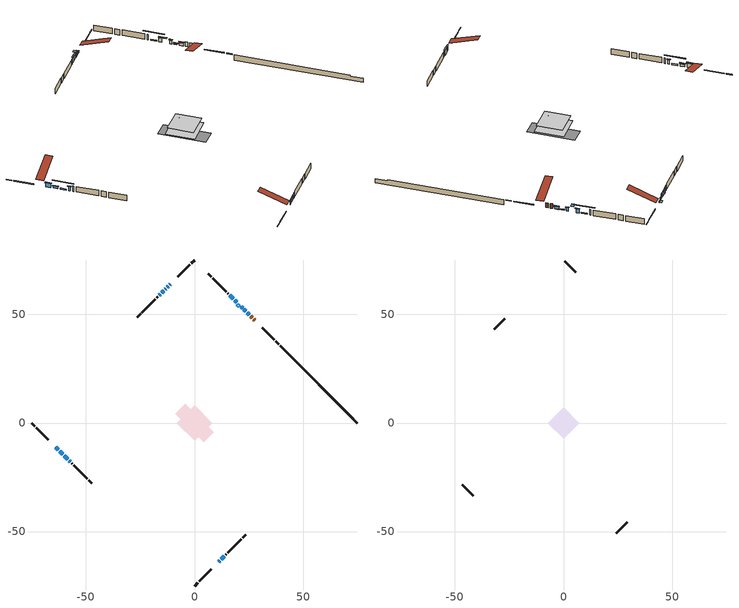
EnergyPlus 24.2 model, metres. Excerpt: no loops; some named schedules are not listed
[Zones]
conditioned space
 floor outside (Floor1 construction): -1.4,0 0,1.4 1.4,0 0,-1.4 z0.61
 floor adiabatic (AdiabaticFloorConstruction): -8.11,0 0,8.11 8.11,0 0,-8.11 z0.61
 floor foundation (Slab1 construction): -8.89,4.37 -4.37,8.89 8.89,-4.37 4.37,-8.89 z-1.66
 wall outside (RimJoist1 construction): 0,-75.07 1.53,-73.54 / -75.07,0 -73.54,-1.53 / 0,75.07 -1.53,73.54 / 38.85,36.22 37.32,37.75 z0.61:0.91
 wall outside (RimJoist2 construction): 2.19,-72.88 7.63,-67.45 / -72.88,-2.19 -67.45,-7.63 / -2.19,72.88 -7.63,67.45 / 36.67,38.41 31.23,43.85 z0.61:0.91
 wall outside (AdiabaticWallConstruction 1): 27.79,47.28 27.19,47.89 / 26.53,48.54 25.96,49.12 z0.61:2.64
 wall outside (AdiabaticWallConstruction): -11.06,64.01 -11.46,63.61 z0.61:0.82; -64.01,-11.06 -62.64,-12.43 / 11.06,-64.01 11.67,-63.4 / 19.44,55.63 18.62,56.46 / -57.77,-17.31 -57.26,-17.81 / -14.22,60.85 -15.01,60.06 z0.61:2.39; -12.11,62.96 -12.51,62.56 / -61.99,-13.09 -60.73,-14.34 z0.61:1.58; 25.3,49.77 24.26,50.81 z0.61:1.78; 23.6,51.47 22.78,52.3 z0.61:0.86; 22.12,52.95 21.62,53.46 z0.61:2.08; 17.96,57.11 16.31,58.76 / -60.07,-15 -58.42,-16.65 z0.61:1.14; -13.17,61.91 -13.56,61.51 / 12.33,-62.74 13.66,-61.41 z0.61:2.64; -15.67,59.41 -16.35,58.72 z0.61:2.8
 wall outside (Wall1 construction): 14.32,-60.76 14.64,-60.43 / -56.61,-18.47 -56.28,-18.79 / -17.01,58.07 -17.33,57.74 / 15.65,59.42 15.33,59.74 z0.61:3.05
 wall outside (Wall2 construction): 15.3,-59.78 21.5,-53.57 / -55.63,-19.45 -49.42,-25.65 / -17.99,57.09 -24.19,50.88 / 14.67,60.4 8.47,66.61 z0.61:3.05
 wall outside (Wall3 construction): 22.16,-52.91 23.61,-51.47 / -48.76,-26.31 -47.32,-27.75 / -24.85,50.22 -26.3,48.78 / 7.81,67.26 6.36,68.71 z0.61:3.05
 wall foundation (FoundationWall1 construction): 39.51,35.56,-1.66 39.51,35.56,0.61 71.52,3.56,0.61 71.52,3.56,0.11 75.07,0,0.11 75.07,0,-1.66
 window (WindowConstruction 13): -11.06,64.01 -11.46,63.61 z0.61:0.81
 window (WindowConstruction 6): -64.01,-11.06 -62.64,-12.43 z0.61:2.39
 window (WindowConstruction 7): -12.12,62.96 -12.51,62.56 z0.61:1.58
 window (WindowConstruction 8): -61.99,-13.09 -60.73,-14.34 z0.61:1.58
 window (WindowConstruction 9): 11.06,-64.01 11.67,-63.4 z0.61:2.39
 window (WindowConstruction 10): 25.3,49.77 24.26,50.81 z0.61:1.78
 window (WindowConstruction 11): 23.6,51.47 22.78,52.3 z0.61:0.86
 window (WindowConstruction 12): 22.12,52.95 21.62,53.45 z0.61:2.08
 window (WindowConstruction): 19.44,55.63 18.62,56.46 z0.61:2.39
 window (WindowConstruction 14): 17.96,57.11 16.31,58.76 z0.61:1.14
 window (WindowConstruction 15): -60.07,-15 -58.42,-16.65 z0.61:1.14
 window (WindowConstruction 1): -13.17,61.91 -13.56,61.51 z0.61:2.64
 window (WindowConstruction 2): 12.33,-62.74 13.66,-61.41 z0.61:2.64
 window (WindowConstruction 3): -57.77,-17.31 -57.26,-17.81 z0.61:2.39
 window (WindowConstruction 4): -14.22,60.85 -15.01,60.06 z0.61:2.39
 window (WindowConstruction 5): -15.67,59.41 -16.35,58.72 z0.61:2.8
 door (Door): 27.79,47.28 27.19,47.89 z0.61:2.64
 door (Door 1): 26.53,48.54 25.96,49.11 z0.61:2.64
 ceiling adiabatic (AdiabaticFloorConstruction): 0,-8.11 8.11,0 0,8.11 -8.11,0 z0.61
 roof outside (AdiabaticRoofConstruction): 20.1,54.97,3.05 19.28,54.16,3.43 20.14,53.29,3.43 20.96,54.11,3.05
 skylight (SkylightConstruction): 20.1,54.97,3.05 19.28,54.16,3.43 20.14,53.29,3.43 20.96,54.11,3.05
attic - vented
 floor to conditioned space (Floor2 construction Reversed): -7.23,0 0,7.23 7.23,0 0,-7.23 z3.05
 floor to conditioned space (Floor3 construction Reversed): -4.04,0 0,4.04 4.04,0 0,-4.04 z3.05
 wall outside (Wall4 construction): 24.26,-50.81 29.31,-45.76 / -46.66,-28.41 -41.61,-33.46 / -26.95,48.12 -32,43.07 / 5.71,69.37 0.66,74.42 z0.61:3.05
 roof outside (Roof1 construction): 10.41,-64.67,3.05 2.35,-56.61,6.85 0.23,-58.74,6.85 8.28,-66.79,3.05; -64.67,-10.41,3.05 -56.61,-2.35,6.85 -58.74,-0.23,6.85 -66.79,-8.28,3.05; -10.41,64.67,3.05 -2.35,56.61,6.85 -0.23,58.74,6.85 -8.28,66.79,3.05; 28.45,46.62,3.05 20.39,38.57,6.85 22.52,36.45,6.85 30.57,44.5,3.05
shading: -11.67,63.4 -10.85,64.22 -11.71,65.08 -12.53,64.27 z1.11; -62.43,-12.64 -64.22,-10.85 -64.55,-11.18 -62.76,-12.97 z2.69; -12.72,62.35 -11.9,63.17 -12.23,63.49 -13.05,62.68 z1.87; -60.52,-14.55 -62.2,-12.87 -62.52,-13.2 -60.84,-14.88 z1.87; 11.88,-63.19 10.85,-64.22 11.18,-64.55 12.21,-63.51 z2.69; 24.05,51.02 25.51,49.56 25.84,49.89 24.37,51.35 z2.08; 22.57,52.51 23.81,51.26 24.14,51.58 22.89,52.83 z1.16; 21.41,53.67 22.33,52.74 22.66,53.07 21.73,53.99 z2.38; 18.41,56.67 19.65,55.42 19.98,55.74 18.73,56.99 z2.69; 14.15,60.92 20.12,54.96 20.44,55.28 14.48,61.25 z4.19; -56.27,-18.81 -62.23,-12.84 -62.56,-13.17 -56.59,-19.13 z4.19; -13.77,61.3 -12.96,62.12 -13.82,62.98 -14.64,62.16 z2.94; 13.87,-61.2 12.12,-62.95 12.44,-63.28 14.2,-61.53 z2.94; -57.05,-18.02 -57.98,-17.1 -58.3,-17.42 -57.38,-18.35 z2.69; -15.22,59.85 -14.01,61.06 -14.33,61.39 -15.55,60.18 z2.69; -16.56,58.51 -15.45,59.62 -15.78,59.94 -16.89,58.84 z3.09
[Building]
Building 1: Terrain=Suburbs
[Site:Location]
Calgary Intl AP_AB: Latitude {deg}=51.11; Longitude {deg}=-114.02; Time Zone {hr}=-7; Elevation {m}=1084; Keep Site Location Information=Yes
[Site:GroundTemperature:Shallow]
0.326196, -1.55603, -1.70677, -0.813554, 2.7722, 6.34125, 9.43543, 11.3955, 11.562, 9.96783, 6.95256, 3.49299
[Site:WaterMainsTemperature]
Calculation Method=Schedule; Temperature Schedule=mains temperature schedule
[Material] Roughness=Rough; Thermal Absorptance=0.9
Name | Thickness {m} | Conductivity {W/m-K} | Density {kg/m3} | Specific Heat {J/kg-K} | Solar Absorptance | Visible Absorptance
asphalt or fiberglass shingles | 0.00635 | 0.162714 | 1121.4 | 1465.45 | 0.4 | 0.4
asphalt or fiberglass shingles 1 | 0.00635 | 0.162714 | 1121.4 | 1465.45 | 0.7 | 0.7
ceiling loosefill ins | 0.254 | 0.0480833 | 16.02 | 1046.75 | 0.7 | 0.7
ceiling stud and cavity | 0.1397 | 0.539698 | 65.682 | 1177.47 | 0.7 | 0.7
ceiling stud and cavity 1 | 0.1397 | 0.466681 | 65.682 | 1177.47 | 0.7 | 0.7
concrete 4.0 in. | 0.1016 | 1.803125 | 2242.8 | 837.4 | 0.7 | 0.7
concrete 8.0 in. | 0.2032 | 1.803125 | 2242.8 | 837.4 | 0.7 | 0.7
door material | 0.04445 | 0.0451087 | 512.64 | 1214.23 | 0.7 | 0.7
exterior vertical ins | 0.0527901 | 0.029427 | 32.04 | 1214.23 | 0.7 | 0.7
floor covering | 0.0127 | 0.0433444 | 54.468 | 1339.84 | 0.6 | 0.6
floor rigid ins | 0.103632 | 0.029427 | 32.04 | 1214.23 | 0.7 | 0.7
floor rigid ins 1; roof rigid ins; wall rigid ins 1 | 0.512978 | 0.029427 | 32.04 | 1214.23 | 0.7 | 0.7
floor stud and cavity | 0.1397 | 0.137215 | 92.3553 | 1139.71 | 0.7 | 0.7
floor stud and cavity 1 | 0.1397 | 1.75129 | 37.0049 | 1207.88 | 0.7 | 0.7
furniture material conditioned space 1 | 0.1524 | 0.115458 | 640.8 | 1214.23 | 0.6 | 0.6
gypsum board | 0.0127 | 0.160291 | 801 | 837.4 | 0.6 | 0.6
gypsum board 1 | 0.0127 | 0.160291 | 801 | 837.4 | 0.7 | 0.7
osb sheathing 0.5 in. | 0.0127 | 0.115458 | 512.64 | 1214.23 | 0.7 | 0.7
osb sheathing 0.75 in. | 0.01905 | 0.115458 | 512.64 | 1214.23 | 0.7 | 0.7
osb sheathing 2.0 in. | 0.0508 | 0.115458 | 512.64 | 1214.23 | 0.7 | 0.7
rim joist rigid ins; wall rigid ins | 0.051816 | 0.029427 | 32.04 | 1214.23 | 0.7 | 0.7
rim joist stud and cavity | 0.0508 | 0.0510999 | 125.044 | 1163.47 | 0.6 | 0.6
rim joist stud and cavity 1 | 0.0508 | 0.0497774 | 125.044 | 1163.47 | 0.6 | 0.6
roof stud and cavity | 0.18415 | 1.78685 | 37.0049 | 1207.88 | 0.6 | 0.6
slab rigid ins | 0.000517642 | 0.029427 | 32.04 | 1214.23 | 0.7 | 0.7
wall stud and cavity | 0.1397 | 0.251076 | 139.0536 | 1170.24 | 0.7 | 0.7
wall stud and cavity 1 | 0.1397 | 0.179908 | 139.0536 | 1170.24 | 0.7 | 0.7
wall stud and cavity 2 | 0.1397 | 0.248715 | 139.0536 | 1170.24 | 0.7 | 0.7
wall stud and cavity 3 | 0.0889 | 6.9971 | 50.32683 | 1063.81 | 0.6 | 0.6
wall stud and cavity 4 | 0.0889 | 0.380278 | 52.3479 | 1209.89 | 0.7 | 0.7
wall stud and cavity 5 | 0.0889 | 0.391764 | 83.0341 | 1211.67 | 0.7 | 0.7
wood siding | 0.0254 | 0.102417 | 544.68 | 1172.36 | 0.4 | 0.4
wood siding 1 | 0.00254 | 0.102417 | 544.68 | 1172.36 | 0.4 | 0.4
wood siding 2; wood siding 3; wood siding 4 | 0.0254 | 0.102417 | 544.68 | 1172.36 | 0.7 | 0.7
[WindowMaterial:SimpleGlazingSystem]
Name | U-Factor {W/m2-K} | Solar Heat Gain Coefficient
SkylightMaterial | 4.80031 | 0.5019
WindowMaterial | 1.70283 | 0.41
WindowMaterial 1 | 1.88396 | 0.35
WindowMaterial 10 | 2.268361 | 0.22
WindowMaterial 11 | 1.8215 | 0.37
WindowMaterial 12 | 2.6732 | 0.4
WindowMaterial 13 | 2.76859 | 0.5
WindowMaterial 2 | 1.68409 | 0.42
WindowMaterial 3 | 1.8039 | 0.38
WindowMaterial 4 | 1.69261 | 0.41
WindowMaterial 5 | 1.59949 | 0.44
WindowMaterial 6 | 1.73576 | 0.4
WindowMaterial 7 | 1.73406 | 0.4
WindowMaterial 8 | 1.81071 | 0.38
WindowMaterial 9 | 1.72271 | 0.4
[Construction]
AdiabaticFloorConstruction: floor stud and cavity 1, floor rigid ins 1, osb sheathing 0.75 in., floor covering
AdiabaticRoofConstruction: asphalt or fiberglass shingles 1, roof rigid ins, osb sheathing 0.75 in., roof stud and cavity
AdiabaticWallConstruction: wood siding 3, wall rigid ins 1, wall stud and cavity 4, gypsum board
AdiabaticWallConstruction 1: wood siding 4, wall rigid ins 1, wall stud and cavity 4, gypsum board
Door; Door 1: door material
Floor1 construction: floor stud and cavity, floor rigid ins, osb sheathing 0.75 in., floor covering
Floor2 construction Reversed: gypsum board, ceiling stud and cavity, ceiling loosefill ins
Floor3 construction Reversed: gypsum board, ceiling stud and cavity 1, ceiling loosefill ins
FoundationWall1 construction: concrete 8.0 in., gypsum board 1
furniture construction conditioned space 1: furniture material conditioned space 1
PartitionWallConstruction: gypsum board, wall stud and cavity 5, gypsum board
RimJoist1 construction: wood siding 2, rim joist rigid ins, osb sheathing 2.0 in., rim joist stud and cavity
RimJoist2 construction: wood siding 2, rim joist rigid ins, osb sheathing 2.0 in., rim joist stud and cavity 1
Roof1 construction: asphalt or fiberglass shingles
SkylightConstruction: SkylightMaterial
Slab1 construction: slab rigid ins, concrete 4.0 in.
Wall1 construction: wood siding, wall rigid ins, osb sheathing 0.5 in., wall stud and cavity, gypsum board
Wall2 construction: wood siding, wall rigid ins, osb sheathing 0.5 in., wall stud and cavity 1, gypsum board
Wall3 construction: wood siding, wall rigid ins, osb sheathing 0.5 in., wall stud and cavity 2, gypsum board
Wall4 construction: wood siding 1, wall stud and cavity 3
WindowConstruction: WindowMaterial
WindowConstruction 1: WindowMaterial 1
WindowConstruction 10: WindowMaterial 9
WindowConstruction 11: WindowMaterial 10
WindowConstruction 12: WindowMaterial 11
WindowConstruction 13: WindowMaterial 12
WindowConstruction 14; WindowConstruction 15: WindowMaterial 13
WindowConstruction 2: WindowMaterial 2
WindowConstruction 3: WindowMaterial 3
WindowConstruction 4: WindowMaterial 4
WindowConstruction 5: WindowMaterial 5
WindowConstruction 6; WindowConstruction 8: WindowMaterial 6
WindowConstruction 7: WindowMaterial 7
WindowConstruction 9: WindowMaterial 8
[Zone] Multiplier=1; Part of Total Floor Area=Yes
Name | Volume {m3}
attic - vented | 86.0084
conditioned space | 651.8
[Space]
Name | Zone | Volume {m3}
attic - vented 1 | attic - vented | 86.0084
conditioned space 1 | conditioned space | 651.8
[ZoneInfiltration:EffectiveLeakageArea]
infil attic - vented 1: Zone or Space=attic - vented 1; Schedule=Always On Discrete; Effective Air Leakage Area {cm2}=4701.38; Stack Coefficient=0.000433581; Wind Coefficient=1.40687e-05
[ZoneMixing]
whole house fan mix: Zone or Space=attic - vented; Schedule=Always On Continuous; Design Flow Rate Calculation Method=Flow/Zone; Design Flow Rate {m3/s}=0; Source Zone or Space=conditioned space
[SurfaceProperty:ExposedFoundationPerimeter]
Slab1: Exposed Perimeter Calculation Method=TotalExposedPerimeter; Total Exposed Perimeter {m}=50.292
[InternalMass] Zone or ZoneList=conditioned space; Space or SpaceList=conditioned space 1
Name | Construction | Surface Area {m2}
furniture mass conditioned space 1 | furniture construction conditioned space 1 | 102.176
partition wall mass | PartitionWallConstruction | 255.44
[Lights]
interior lighting: Zone or ZoneList or Space or SpaceList=conditioned space 1; Schedule=interior lighting schedule; Design Level Calculation Method=LightingLevel; Lighting Level {W}=343.2; Return Air Fraction=0; Fraction Radiant=0.6; Fraction Visible=0.2; Fraction Replaceable=1
[People]
occupants: Zone or ZoneList or Space or SpaceList=conditioned space 1; Number of People Schedule=occupants schedule; Number of People Calculation Method=People; Number of People=3; Fraction Radiant=0.314171; Sensible Heat Fraction=0.56303; Activity Level Schedule=occupants activity schedule; Carbon Dioxide Generation Rate {m3/s-W}=0; Enable ASHRAE 55 Comfort Warnings=No; Mean Radiant Temperature Calculation Type=EnclosureAveraged
[ElectricEquipment] Zone or ZoneList or Space or SpaceList=conditioned space 1; Design Level Calculation Method=EquipmentLevel
Name | Schedule | Design Level {W} | Fraction Latent | Fraction Radiant | Fraction Lost
clothes dryer | clothes dryer schedule | 140.772 | 0.015 | 0.081 | 0.85
clothes washer | clothes washer schedule | 32.1985 | 0.03 | 0.162 | 0.7
cooking range | cooking range schedule | 215.147 | 0.08 | 0.432 | 0.2
dishwasher | dishwasher schedule | 66.8632 | 0.3 | 0.18 | 0.4
fridge | fridge schedule | 72.9452 | 0 | 0.6 | 0
mech vent house fan | mech vent house fan schedule | 0 | 0 | 0 | 1
mech vent house fan cfis | mech vent house fan cfis schedule | 0 | 0 | 0 | 0
misc plug loads | misc plug loads schedule | 494.7 | 0.045 | 0.513 | 0.1
whole house fan | Always On Discrete | 0 | 0 | 0 | 1
[OtherEquipment] Zone or ZoneList or Space or SpaceList=conditioned space 1; Design Level Calculation Method=EquipmentLevel
Name | Fuel Type | Schedule | Design Level {W} | Fraction Latent | Fraction Radiant | Fraction Lost
clothes dryer 1 | Electricity | clothes dryer schedule | 0 | 0.015 | 0.081 | 0.85
cooking range 1 | Electricity | cooking range schedule | 0 | 0.08 | 0.432 | 0.2
general water use latent | None | general water use schedule | 62.594 | 1 | 0 | 0
general water use sensible | None | general water use schedule | -61.6891 | 0 | 0.6 | 0
mech vent house fan latent load | None | Always On Discrete | 0 | 1 | 0 | 0
mech vent house fan sensible load | None | Always On Discrete | 0 | 0 | 0 | 0
water heater energy adjustment1 | NaturalGas | Always On Discrete | 0.01 | 0 | 0 | 1
[ZoneInfiltration:DesignFlowRate] Zone or ZoneList or Space or SpaceList=conditioned space 1; Schedule=Always On Discrete; Design Flow Rate Calculation Method=Flow/Zone; Design Flow Rate {m3/s}=0
infil flow; natural vent flow; whole house fan flow
[Foundation:Kiva]
Foundation Kiva 1: Initial Indoor Air Temperature {C}=18; Wall Height Above Grade {m}=0.609996; Wall Depth Below Slab {m}=0.2032; Custom Block Material Name 1=exterior vertical ins; Custom Block Depth 1 {m}=2.269998; Custom Block X Position 1 {m}=0.2159; Custom Block Z Position 1 {m}=0
[Foundation:Kiva:Settings]
Soil Conductivity {W/m-K}=0.849921; Soil Density {kg/m3}=1842.3; Soil Specific Heat {J/kg-K}=418.7; Ground Solar Absorptivity=0.9; Ground Thermal Absorptivity=0.9; Ground Surface Roughness {m}=0.03; Far-Field Width {m}=40; Deep-Ground Boundary Condition=ZeroFlux; Deep-Ground Depth {m}=40; Minimum Cell Dimension {m}=0.2; Maximum Cell Growth Coefficient=3; Simulation Timestep=Timestep
[Exterior:Lights]
exterior lighting: Schedule=exterior lighting schedule; Design Level {W}=75.6
[Schedule:Constant]
Name | Hourly Value
Always On Continuous; mech vent house fan schedule; mech vent house fan cfis schedule; Always On Discrete | 1
occupants activity schedule | 117.228
fridge schedule | 0
[Schedule:Week:Daily]
interior lighting schedule Week Rule - Jan1-Jan27: interior lighting schedule day, interior lighting schedule day, interior lighting schedule day, interior lighting schedule day, interior lighting schedule day, interior lighting schedule day, interior lighting schedule day, interior lighting schedule default day, interior lighting schedule default day, interior lighting schedule default day, interior lighting schedule default day, interior lighting schedule default day
interior lighting schedule Week Rule - Jan28-Feb3: interior lighting schedule day, interior lighting schedule day, interior lighting schedule day, interior lighting schedule day, interior lighting schedule day 1, interior lighting schedule day 1, interior lighting schedule day 1, interior lighting schedule default day, interior lighting schedule default day, interior lighting schedule default day, interior lighting schedule default day, interior lighting schedule default day
interior lighting schedule Week Rule - Feb4-Feb24: interior lighting schedule day 1, interior lighting schedule day 1, interior lighting schedule day 1, interior lighting schedule day 1, interior lighting schedule day 1, interior lighting schedule day 1, interior lighting schedule day 1, interior lighting schedule default day, interior lighting schedule default day, interior lighting schedule default day, interior lighting schedule default day, interior lighting schedule default day
interior lighting schedule Week Rule - Feb25-Mar3: interior lighting schedule day 1, interior lighting schedule day 1, interior lighting schedule day 1, interior lighting schedule day 1, interior lighting schedule day 2, interior lighting schedule day 2, interior lighting schedule day 2, interior lighting schedule default day, interior lighting schedule default day, interior lighting schedule default day, interior lighting schedule default day, interior lighting schedule default day
interior lighting schedule Week Rule - Mar4-Mar31: interior lighting schedule day 2, interior lighting schedule day 2, interior lighting schedule day 2, interior lighting schedule day 2, interior lighting schedule day 2, interior lighting schedule day 2, interior lighting schedule day 2, interior lighting schedule default day, interior lighting schedule default day, interior lighting schedule default day, interior lighting schedule default day, interior lighting schedule default day
interior lighting schedule Week Rule - Apr1-Apr28: interior lighting schedule day 3, interior lighting schedule day 3, interior lighting schedule day 3, interior lighting schedule day 3, interior lighting schedule day 3, interior lighting schedule day 3, interior lighting schedule day 3, interior lighting schedule default day, interior lighting schedule default day, interior lighting schedule default day, interior lighting schedule default day, interior lighting schedule default day
interior lighting schedule Week Rule - Apr29-May5: interior lighting schedule day 3, interior lighting schedule day 3, interior lighting schedule day 4, interior lighting schedule day 4, interior lighting schedule day 4, interior lighting schedule day 4, interior lighting schedule day 4, interior lighting schedule default day, interior lighting schedule default day, interior lighting schedule default day, interior lighting schedule default day, interior lighting schedule default day
interior lighting schedule Week Rule - May6-May26: interior lighting schedule day 4, interior lighting schedule day 4, interior lighting schedule day 4, interior lighting schedule day 4, interior lighting schedule day 4, interior lighting schedule day 4, interior lighting schedule day 4, interior lighting schedule default day, interior lighting schedule default day, interior lighting schedule default day, interior lighting schedule default day, interior lighting schedule default day
interior lighting schedule Week Rule - May27-Jun2: interior lighting schedule day 4, interior lighting schedule day 4, interior lighting schedule day 4, interior lighting schedule day 4, interior lighting schedule day 4, interior lighting schedule day 5, interior lighting schedule day 5, interior lighting schedule default day, interior lighting schedule default day, interior lighting schedule default day, interior lighting schedule default day, interior lighting schedule default day
interior lighting schedule Week Rule - Jun3-Jun30: interior lighting schedule day 5, interior lighting schedule day 5, interior lighting schedule day 5, interior lighting schedule day 5, interior lighting schedule day 5, interior lighting schedule day 5, interior lighting schedule day 5, interior lighting schedule default day, interior lighting schedule default day, interior lighting schedule default day, interior lighting schedule default day, interior lighting schedule default day
interior lighting schedule Week Rule - Jul1-Jul28: interior lighting schedule day 6, interior lighting schedule day 6, interior lighting schedule day 6, interior lighting schedule day 6, interior lighting schedule day 6, interior lighting schedule day 6, interior lighting schedule day 6, interior lighting schedule default day, interior lighting schedule default day, interior lighting schedule default day, interior lighting schedule default day, interior lighting schedule default day
interior lighting schedule Week Rule - Jul29-Aug4: interior lighting schedule day 6, interior lighting schedule day 6, interior lighting schedule day 6, interior lighting schedule day 7, interior lighting schedule day 7, interior lighting schedule day 7, interior lighting schedule day 7, interior lighting schedule default day, interior lighting schedule default day, interior lighting schedule default day, interior lighting schedule default day, interior lighting schedule default day
interior lighting schedule Week Rule - Aug5-Aug25: interior lighting schedule day 7, interior lighting schedule day 7, interior lighting schedule day 7, interior lighting schedule day 7, interior lighting schedule day 7, interior lighting schedule day 7, interior lighting schedule day 7, interior lighting schedule default day, interior lighting schedule default day, interior lighting schedule default day, interior lighting schedule default day, interior lighting schedule default day
interior lighting schedule Week Rule - Aug26-Sep1: interior lighting schedule day 7, interior lighting schedule day 7, interior lighting schedule day 7, interior lighting schedule day 7, interior lighting schedule day 7, interior lighting schedule day 7, interior lighting schedule day 8, interior lighting schedule default day, interior lighting schedule default day, interior lighting schedule default day, interior lighting schedule default day, interior lighting schedule default day
interior lighting schedule Week Rule - Sep2-Sep29: interior lighting schedule day 8, interior lighting schedule day 8, interior lighting schedule day 8, interior lighting schedule day 8, interior lighting schedule day 8, interior lighting schedule day 8, interior lighting schedule day 8, interior lighting schedule default day, interior lighting schedule default day, interior lighting schedule default day, interior lighting schedule default day, interior lighting schedule default day
interior lighting schedule Week Rule - Sep30-Oct6: interior lighting schedule day 8, interior lighting schedule day 9, interior lighting schedule day 9, interior lighting schedule day 9, interior lighting schedule day 9, interior lighting schedule day 9, interior lighting schedule day 9, interior lighting schedule default day, interior lighting schedule default day, interior lighting schedule default day, interior lighting schedule default day, interior lighting schedule default day
interior lighting schedule Week Rule - Oct7-Oct27: interior lighting schedule day 9, interior lighting schedule day 9, interior lighting schedule day 9, interior lighting schedule day 9, interior lighting schedule day 9, interior lighting schedule day 9, interior lighting schedule day 9, interior lighting schedule default day, interior lighting schedule default day, interior lighting schedule default day, interior lighting schedule default day, interior lighting schedule default day
interior lighting schedule Week Rule - Oct28-Nov3: interior lighting schedule day 9, interior lighting schedule day 9, interior lighting schedule day 9, interior lighting schedule day 9, interior lighting schedule day 10, interior lighting schedule day 10, interior lighting schedule day 10, interior lighting schedule default day, interior lighting schedule default day, interior lighting schedule default day, interior lighting schedule default day, interior lighting schedule default day
interior lighting schedule Week Rule - Nov4-Nov24: interior lighting schedule day 10, interior lighting schedule day 10, interior lighting schedule day 10, interior lighting schedule day 10, interior lighting schedule day 10, interior lighting schedule day 10, interior lighting schedule day 10, interior lighting schedule default day, interior lighting schedule default day, interior lighting schedule default day, interior lighting schedule default day, interior lighting schedule default day
interior lighting schedule Week Rule - Nov25-Dec1: interior lighting schedule day 10, interior lighting schedule day 10, interior lighting schedule day 10, interior lighting schedule day 10, interior lighting schedule day 10, interior lighting schedule day 10, interior lighting schedule day 11, interior lighting schedule default day, interior lighting schedule default day, interior lighting schedule default day, interior lighting schedule default day, interior lighting schedule default day
interior lighting schedule Week Rule - Dec2-Dec31: interior lighting schedule day 11, interior lighting schedule day 11, interior lighting schedule day 11, interior lighting schedule day 11, interior lighting schedule day 11, interior lighting schedule day 11, interior lighting schedule day 11, interior lighting schedule default day, interior lighting schedule default day, interior lighting schedule default day, interior lighting schedule default day, interior lighting schedule default day
occupants schedule Week Rule - Jan1-Dec31: occupants schedule day, occupants schedule day, occupants schedule day, occupants schedule day, occupants schedule day, occupants schedule day, occupants schedule day, occupants schedule default day, occupants schedule default day, occupants schedule default day, occupants schedule default day, occupants schedule default day
clothes dryer schedule Week Rule - Jan1-Dec31: clothes dryer schedule day, clothes dryer schedule day, clothes dryer schedule day, clothes dryer schedule day, clothes dryer schedule day, clothes dryer schedule day, clothes dryer schedule day, clothes dryer schedule default day, clothes dryer schedule default day, clothes dryer schedule default day, clothes dryer schedule default day, clothes dryer schedule default day
clothes washer schedule Week Rule - Jan1-Dec31: clothes washer schedule day, clothes washer schedule day, clothes washer schedule day, clothes washer schedule day, clothes washer schedule day, clothes washer schedule day, clothes washer schedule day, clothes washer schedule default day, clothes washer schedule default day, clothes washer schedule default day, clothes washer schedule default day, clothes washer schedule default day
cooking range schedule Week Rule - Jan1-Dec31: cooking range schedule day, cooking range schedule day, cooking range schedule day, cooking range schedule day, cooking range schedule day, cooking range schedule day, cooking range schedule day, cooking range schedule default day, cooking range schedule default day, cooking range schedule default day, cooking range schedule default day, cooking range schedule default day
dishwasher schedule Week Rule - Jan1-Dec31: dishwasher schedule day, dishwasher schedule day, dishwasher schedule day, dishwasher schedule day, dishwasher schedule day, dishwasher schedule day, dishwasher schedule day, dishwasher schedule default day, dishwasher schedule default day, dishwasher schedule default day, dishwasher schedule default day, dishwasher schedule default day
misc plug loads schedule Week Rule - Jan1-Dec31: misc plug loads schedule day, misc plug loads schedule day, misc plug loads schedule day, misc plug loads schedule day, misc plug loads schedule day, misc plug loads schedule day, misc plug loads schedule day, misc plug loads schedule default day, misc plug loads schedule default day, misc plug loads schedule default day, misc plug loads schedule default day, misc plug loads schedule default day
general water use schedule Week Rule - Jan1-Dec31: general water use schedule day, general water use schedule day, general water use schedule day, general water use schedule day, general water use schedule day, general water use schedule day, general water use schedule day, general water use schedule default day, general water use schedule default day, general water use schedule default day, general water use schedule default day, general water use schedule default day
exterior lighting schedule Week Rule - Jan1-Jan27: exterior lighting schedule day, exterior lighting schedule day, exterior lighting schedule day, exterior lighting schedule day, exterior lighting schedule day, exterior lighting schedule day, exterior lighting schedule day, exterior lighting schedule default day, exterior lighting schedule default day, exterior lighting schedule default day, exterior lighting schedule default day, exterior lighting schedule default day
exterior lighting schedule Week Rule - Jan28-Feb3: exterior lighting schedule day, exterior lighting schedule day, exterior lighting schedule day, exterior lighting schedule day, exterior lighting schedule day 1, exterior lighting schedule day 1, exterior lighting schedule day 1, exterior lighting schedule default day, exterior lighting schedule default day, exterior lighting schedule default day, exterior lighting schedule default day, exterior lighting schedule default day
exterior lighting schedule Week Rule - Feb4-Feb24: exterior lighting schedule day 1, exterior lighting schedule day 1, exterior lighting schedule day 1, exterior lighting schedule day 1, exterior lighting schedule day 1, exterior lighting schedule day 1, exterior lighting schedule day 1, exterior lighting schedule default day, exterior lighting schedule default day, exterior lighting schedule default day, exterior lighting schedule default day, exterior lighting schedule default day
exterior lighting schedule Week Rule - Feb25-Mar3: exterior lighting schedule day 1, exterior lighting schedule day 1, exterior lighting schedule day 1, exterior lighting schedule day 1, exterior lighting schedule day 2, exterior lighting schedule day 2, exterior lighting schedule day 2, exterior lighting schedule default day, exterior lighting schedule default day, exterior lighting schedule default day, exterior lighting schedule default day, exterior lighting schedule default day
exterior lighting schedule Week Rule - Mar4-Mar31: exterior lighting schedule day 2, exterior lighting schedule day 2, exterior lighting schedule day 2, exterior lighting schedule day 2, exterior lighting schedule day 2, exterior lighting schedule day 2, exterior lighting schedule day 2, exterior lighting schedule default day, exterior lighting schedule default day, exterior lighting schedule default day, exterior lighting schedule default day, exterior lighting schedule default day
exterior lighting schedule Week Rule - Apr1-Apr28: exterior lighting schedule day 3, exterior lighting schedule day 3, exterior lighting schedule day 3, exterior lighting schedule day 3, exterior lighting schedule day 3, exterior lighting schedule day 3, exterior lighting schedule day 3, exterior lighting schedule default day, exterior lighting schedule default day, exterior lighting schedule default day, exterior lighting schedule default day, exterior lighting schedule default day
exterior lighting schedule Week Rule - Apr29-May5: exterior lighting schedule day 3, exterior lighting schedule day 3, exterior lighting schedule day 4, exterior lighting schedule day 4, exterior lighting schedule day 4, exterior lighting schedule day 4, exterior lighting schedule day 4, exterior lighting schedule default day, exterior lighting schedule default day, exterior lighting schedule default day, exterior lighting schedule default day, exterior lighting schedule default day
exterior lighting schedule Week Rule - May6-May26: exterior lighting schedule day 4, exterior lighting schedule day 4, exterior lighting schedule day 4, exterior lighting schedule day 4, exterior lighting schedule day 4, exterior lighting schedule day 4, exterior lighting schedule day 4, exterior lighting schedule default day, exterior lighting schedule default day, exterior lighting schedule default day, exterior lighting schedule default day, exterior lighting schedule default day
exterior lighting schedule Week Rule - May27-Jun2: exterior lighting schedule day 4, exterior lighting schedule day 4, exterior lighting schedule day 4, exterior lighting schedule day 4, exterior lighting schedule day 4, exterior lighting schedule day 5, exterior lighting schedule day 5, exterior lighting schedule default day, exterior lighting schedule default day, exterior lighting schedule default day, exterior lighting schedule default day, exterior lighting schedule default day
exterior lighting schedule Week Rule - Jun3-Jun30: exterior lighting schedule day 5, exterior lighting schedule day 5, exterior lighting schedule day 5, exterior lighting schedule day 5, exterior lighting schedule day 5, exterior lighting schedule day 5, exterior lighting schedule day 5, exterior lighting schedule default day, exterior lighting schedule default day, exterior lighting schedule default day, exterior lighting schedule default day, exterior lighting schedule default day
exterior lighting schedule Week Rule - Jul1-Jul28: exterior lighting schedule day 6, exterior lighting schedule day 6, exterior lighting schedule day 6, exterior lighting schedule day 6, exterior lighting schedule day 6, exterior lighting schedule day 6, exterior lighting schedule day 6, exterior lighting schedule default day, exterior lighting schedule default day, exterior lighting schedule default day, exterior lighting schedule default day, exterior lighting schedule default day
exterior lighting schedule Week Rule - Jul29-Aug4: exterior lighting schedule day 6, exterior lighting schedule day 6, exterior lighting schedule day 6, exterior lighting schedule day 7, exterior lighting schedule day 7, exterior lighting schedule day 7, exterior lighting schedule day 7, exterior lighting schedule default day, exterior lighting schedule default day, exterior lighting schedule default day, exterior lighting schedule default day, exterior lighting schedule default day
[Schedule:Year]
interior lighting schedule: interior lighting schedule Week Rule - Jan1-Jan27, 1, 1, 1, 27, interior lighting schedule Week Rule - Jan28-Feb3, 1, 28, 2, 3, interior lighting schedule Week Rule - Feb4-Feb24, 2, 4, 2, 24, interior lighting schedule Week Rule - Feb25-Mar3, 2, 25, 3, 3, interior lighting schedule Week Rule - Mar4-Mar31, 3, 4, 3, 31, interior lighting schedule Week Rule - Apr1-Apr28, 4, 1, 4, 28, interior lighting schedule Week Rule - Apr29-May5, 4, 29, 5, 5, interior lighting schedule Week Rule - May6-May26, 5, 6, 5, 26, interior lighting schedule Week Rule - May27-Jun2, 5, 27, 6, 2, interior lighting schedule Week Rule - Jun3-Jun30, 6, 3, 6, 30, interior lighting schedule Week Rule - Jul1-Jul28, 7, 1, 7, 28, interior lighting schedule Week Rule - Jul29-Aug4, 7, 29, 8, 4, interior lighting schedule Week Rule - Aug5-Aug25, 8, 5, 8, 25, interior lighting schedule Week Rule - Aug26-Sep1, 8, 26, 9, 1, interior lighting schedule Week Rule - Sep2-Sep29, 9, 2, 9, 29, interior lighting schedule Week Rule - Sep30-Oct6, 9, 30, 10, 6, interior lighting schedule Week Rule - Oct7-Oct27, 10, 7, 10, 27, interior lighting schedule Week Rule - Oct28-Nov3, 10, 28, 11, 3, interior lighting schedule Week Rule - Nov4-Nov24, 11, 4, 11, 24, interior lighting schedule Week Rule - Nov25-Dec1, 11, 25, 12, 1, interior lighting schedule Week Rule - Dec2-Dec31, 12, 2, 12, 31
occupants schedule: occupants schedule Week Rule - Jan1-Dec31, 1, 1, 12, 31
clothes dryer schedule: clothes dryer schedule Week Rule - Jan1-Dec31, 1, 1, 12, 31
clothes washer schedule: clothes washer schedule Week Rule - Jan1-Dec31, 1, 1, 12, 31
cooking range schedule: cooking range schedule Week Rule - Jan1-Dec31, 1, 1, 12, 31
dishwasher schedule: dishwasher schedule Week Rule - Jan1-Dec31, 1, 1, 12, 31
misc plug loads schedule: misc plug loads schedule Week Rule - Jan1-Dec31, 1, 1, 12, 31
general water use schedule: general water use schedule Week Rule - Jan1-Dec31, 1, 1, 12, 31
exterior lighting schedule: exterior lighting schedule Week Rule - Jan1-Jan27, 1, 1, 1, 27, exterior lighting schedule Week Rule - Jan28-Feb3, 1, 28, 2, 3, exterior lighting schedule Week Rule - Feb4-Feb24, 2, 4, 2, 24, exterior lighting schedule Week Rule - Feb25-Mar3, 2, 25, 3, 3, exterior lighting schedule Week Rule - Mar4-Mar31, 3, 4, 3, 31, exterior lighting schedule Week Rule - Apr1-Apr28, 4, 1, 4, 28, exterior lighting schedule Week Rule - Apr29-May5, 4, 29, 5, 5, exterior lighting schedule Week Rule - May6-May26, 5, 6, 5, 26, exterior lighting schedule Week Rule - May27-Jun2, 5, 27, 6, 2, exterior lighting schedule Week Rule - Jun3-Jun30, 6, 3, 6, 30, exterior lighting schedule Week Rule - Jul1-Jul28, 7, 1, 7, 28, exterior lighting schedule Week Rule - Jul29-Aug4, 7, 29, 8, 4, exterior lighting schedule Week Rule - Aug5-Aug25, 8, 5, 8, 25, exterior lighting schedule Week Rule - Aug26-Sep1, 8, 26, 9, 1, exterior lighting schedule Week Rule - Sep2-Sep29, 9, 2, 9, 29, exterior lighting schedule Week Rule - Sep30-Oct6, 9, 30, 10, 6, exterior lighting schedule Week Rule - Oct7-Oct27, 10, 7, 10, 27, exterior lighting schedule Week Rule - Oct28-Nov3, 10, 28, 11, 3, exterior lighting schedule Week Rule - Nov4-Nov24, 11, 4, 11, 24, exterior lighting schedule Week Rule - Nov25-Dec1, 11, 25, 12, 1, exterior lighting schedule Week Rule - Dec2-Dec31, 12, 2, 12, 31
[Schedule:Compact]
mains temperature schedule: Through: 01/01, For: AllDays, Until: 24:00, 5.30611, Through: 01/02, For: AllDays, Until: 24:00, 5.24556, Through: 01/03, For: AllDays, Until: 24:00, 5.18611, Through: 01/04, For: AllDays, Until: 24:00, 5.12778, Through: 01/05, For: AllDays, Until: 24:00, 5.07, Through: 01/06, For: AllDays, Until: 24:00, 5.01278, Through: 01/07, For: AllDays, Until: 24:00, 4.95722, Through: 01/08, For: AllDays, Until: 24:00, 4.90222, Through: 01/09, For: AllDays, Until: 24:00, 4.84778, Through: 01/10, For: AllDays, Until: 24:00, 4.795, Through: 01/11, For: AllDays, Until: 24:00, 4.74278, Through: 01/12, For: AllDays, Until: 24:00, 4.69167, Through: 01/13, For: AllDays, Until: 24:00, 4.64111, Through: 01/14, For: AllDays, Until: 24:00, 4.59222, Through: 01/15, For: AllDays, Until: 24:00, 4.54389, Through: 01/16, For: AllDays, Until: 24:00, 4.49722, Through: 01/17, For: AllDays, Until: 24:00, 4.45111, Through: 01/18, For: AllDays, Until: 24:00, 4.40611, Through: 01/19, For: AllDays, Until: 24:00, 4.36222, Through: 01/20, For: AllDays, Until: 24:00, 4.32, Through: 01/21, For: AllDays, Until: 24:00, 4.27833, Through: 01/22, For: AllDays, Until: 24:00, 4.23778, Through: 01/23, For: AllDays, Until: 24:00, 4.19833, Through: 01/24, For: AllDays, Until: 24:00, 4.16056, Through: 01/25, For: AllDays, Until: 24:00, 4.12333, Through: 01/26, For: AllDays, Until: 24:00, 4.08778, Through: 01/27, For: AllDays, Until: 24:00, 4.05278, Through: 01/28, For: AllDays, Until: 24:00, 4.01944, Through: 01/29, For: AllDays, Until: 24:00, 3.98722, Through: 01/30, For: AllDays, Until: 24:00, 3.95611, Through: 01/31, For: AllDays, Until: 24:00, 3.92667, Through: 02/01, For: AllDays, Until: 24:00, 3.89778, Through: 02/02, For: AllDays, Until: 24:00, 3.87056, Through: 02/03, For: AllDays, Until: 24:00, 3.84444, Through: 02/04, For: AllDays, Until: 24:00, 3.82, Through: 02/05, For: AllDays, Until: 24:00, 3.79611, Through: 02/06, For: AllDays, Until: 24:00, 3.77389, Through: 02/07, For: AllDays, Until: 24:00, 3.75333, Through: 02/08, For: AllDays, Until: 24:00, 3.73333, Through: 02/09, For: AllDays, Until: 24:00, 3.715, Through: 02/10, For: AllDays, Until: 24:00, 3.69778, Through: 02/11, For: AllDays, Until: 24:00, 3.68222, Through: 02/12, For: AllDays, Until: 24:00, 3.66778, Through: 02/13, For: AllDays, Until: 24:00, 3.65444, Through: 02/14, For: AllDays, Until: 24:00, 3.64278, Through: 02/15, For: AllDays, Until: 24:00, 3.63222, Through: 02/16, For: AllDays, Until: 24:00, 3.62278, Through: 02/17, For: AllDays, Until: 24:00, 3.615, Through: 02/18, For: AllDays, Until: 24:00, 3.60833, Through: 02/19, For: AllDays, Until: 24:00, 3.60333, Through: 02/20, For: AllDays, Until: 24:00, 3.59944, Through: 02/21, For: AllDays, Until: 24:00, 3.59667, Through: 02/22, For: AllDays, Until: 24:00, 3.59556, Through: 02/23, For: AllDays, Until: 24:00, 3.59556, Through: 02/24, For: AllDays, Until: 24:00, 3.59722, Through: 02/25, For: AllDays, Until: 24:00, 3.6, Through: 02/26, For: AllDays, Until: 24:00, 3.60389, Through: 02/27, For: AllDays, Until: 24:00, 3.60944, Through: 02/28, For: AllDays, Until: 24:00, 3.61611, Through: 03/01, For: AllDays, Until: 24:00, 3.62444, Through: 03/02, For: AllDays, Until: 24:00, 3.63333, Through: 03/03, For: AllDays, Until: 24:00, 3.64444, Through: 03/04, For: AllDays, Until: 24:00, 3.65611, Through: 03/05, For: AllDays, Until: 24:00, 3.67, Through: 03/06, For: AllDays, Until: 24:00, 3.68444, Through: 03/07, For: AllDays, Until: 24:00, 3.70056, Through: 03/08, For: AllDays, Until: 24:00, 3.71778, Through: 03/09, For: AllDays, Until: 24:00, 3.73611, Through: 03/10, For: AllDays, Until: 24:00, 3.75611, Through: 03/11, For: AllDays, Until: 24:00, 3.77722, Through: 03/12, For: AllDays, Until: 24:00, 3.79944, Through: 03/13, For: AllDays, Until: 24:00, 3.82333, Through: 03/14, For: AllDays, Until: 24:00, 3.84833, Through: 03/15, For: AllDays, Until: 24:00, 3.87444, Through: 03/16, For: AllDays, Until: 24:00, 3.90222, Through: 03/17, For: AllDays, Until: 24:00, 3.93056, Through: 03/18, For: AllDays, Until: 24:00, 3.96056, Through: 03/19, For: AllDays, Until: 24:00, 3.99167, Through: 03/20, For: AllDays, Until: 24:00, 4.02444, Through: 03/21, For: AllDays, Until: 24:00, 4.05778, Through: 03/22, For: AllDays, Until: 24:00, 4.09278, Through: 03/23, For: AllDays, Until: 24:00, 4.12833, Through: 03/24, For: AllDays, Until: 24:00, 4.16556, Through: 03/25, For: AllDays, Until: 24:00, 4.20389, Through: 03/26, For: AllDays, Until: 24:00, 4.24333, Through: 03/27, For: AllDays, Until: 24:00, 4.28389, Through: 03/28, For: AllDays, Until: 24:00, 4.32611, Through: 03/29, For: AllDays, Until: 24:00, 4.36889, Through: 03/30, For: AllDays, Until: 24:00, 4.41278, Through: 03/31, For: AllDays, Until: 24:00, 4.45778, Through: 04/01, For: AllDays, Until: 24:00, 4.50389, Through: 04/02, For: AllDays, Until: 24:00, 4.55111, Through: 04/03, For: AllDays, Until: 24:00, 4.59944, Through: 04/04, For: AllDays, Until: 24:00, 4.64833, Through: 04/05, For: AllDays, Until: 24:00, 4.69889, Through: 04/06, For: AllDays, Until: 24:00, 4.75, Through: 04/07, For: AllDays, Until: 24:00, 4.80222, Through: 04/08, For: AllDays, Until: 24:00, 4.85556, Through: 04/09, For: AllDays, Until: 24:00, 4.91, Through: 04/10, For: AllDays, Until: 24:00, 4.965, Through: 04/11, For: AllDays, Until: 24:00, 5.02111, Through: 04/12, For: AllDays, Until: 24:00, 5.07833, Through: 04/13, For: AllDays, Until: 24:00, 5.13611, Through: 04/14, For: AllDays, Until: 24:00, 5.195, Through: 04/15, For: AllDays, Until: 24:00, 5.25444, Through: 04/16, For: AllDays, Until: 24:00, 5.315, Through: 04/17, For: AllDays, Until: 24:00, 5.37611, Through: 04/18, For: AllDays, Until: 24:00, 5.43833, Through: 04/19, For: AllDays, Until: 24:00, 5.50111, Through: 04/20, For: AllDays, Until: 24:00, 5.565, Through: 04/21, For: AllDays, Until: 24:00, 5.62944, Through: 04/22, For: AllDays, Until: 24:00, 5.69444, Through: 04/23, For: AllDays, Until: 24:00, 5.76, Through: 04/24, For: AllDays, Until: 24:00, 5.82667, Through: 04/25, For: AllDays, Until: 24:00, 5.89389, Through: 04/26, For: AllDays, Until: 24:00, 5.96167, Through: 04/27, For: AllDays, Until: 24:00, 6.03056, Through: 04/28, For: AllDays, Until: 24:00, 6.09944, Through: 04/29, For: AllDays, Until: 24:00, 6.16944, Through: 04/30, For: AllDays, Until: 24:00, 6.23944, Through: 05/01, For: AllDays, Until: 24:00, 6.31056, Through: 05/02, For: AllDays, Until: 24:00, 6.38167, Through: 05/03, For: AllDays, Until: 24:00, 6.45333, Through: 05/04, For: AllDays, Until: 24:00, 6.52611, Through: 05/05, For: AllDays, Until: 24:00, 6.59889, Through: 05/06, For: AllDays, Until: 24:00, 6.67167, Through: 05/07, For: AllDays, Until: 24:00, 6.74556, Through: 05/08, For: AllDays, Until: 24:00, 6.81944, Through: 05/09, For: AllDays, Until: 24:00, 6.89389, Through: 05/10, For: AllDays, Until: 24:00, 6.96889, Through: 05/11, For: AllDays, Until: 24:00, 7.04389, Through: 05/12, For: AllDays, Until: 24:00, 7.11944, Through: 05/13, For: AllDays, Until: 24:00, 7.195, Through: 05/14, For: AllDays, Until: 24:00, 7.27111, Through: 05/15, For: AllDays, Until: 24:00, 7.34722, Through: 05/16, For: AllDays, Until: 24:00, 7.42389, Through: 05/17, For: AllDays, Until: 24:00, 7.50056, Through: 05/18, For: AllDays, Until: 24:00, 7.57722, Through: 05/19, For: AllDays, Until: 24:00, 7.65444, Through: 05/20, For: AllDays, Until: 24:00, 7.73167, Through: 05/21, For: AllDays, Until: 24:00, 7.80889, Through: 05/22, For: AllDays, Until: 24:00, 7.88611, Through: 05/23, For: AllDays, Until: 24:00, 7.96333, Through: 05/24, For: AllDays, Until: 24:00, 8.04111, Through: 05/25, For: AllDays, Until: 24:00, 8.11833, Through: 05/26, For: AllDays, Until: 24:00, 8.19611, Through: 05/27, For: AllDays, Until: 24:00, 8.27333, Through: 05/28, For: AllDays, Until: 24:00, 8.35056, Through: 05/29, For: AllDays, Until: 24:00, 8.42778, Through: 05/30, For: AllDays, Until: 24:00, 8.505, Through: 05/31, For: AllDays, Until: 24:00, 8.58222, Through: 06/01, For: AllDays, Until: 24:00, 8.65889, Through: 06/02, For: AllDays, Until: 24:00, 8.73556, Through: 06/03, For: AllDays, Until: 24:00, 8.81222, Through: 06/04, For: AllDays, Until: 24:00, 8.88889, Through: 06/05, For: AllDays, Until: 24:00, 8.965, Through: 06/06, For: AllDays, Until: 24:00, 9.04056, Through: 06/07, For: AllDays, Until: 24:00, 9.11611, Through: 06/08, For: AllDays, Until: 24:00, 9.19167, Through: 06/09, For: AllDays, Until: 24:00, 9.26667, Through: 06/10, For: AllDays, Until: 24:00, 9.34111, Through: 06/11, For: AllDays, Until: 24:00, 9.41556, Through: 06/12, For: AllDays, Until: 24:00, 9.48889, Through: 06/13, For: AllDays, Until: 24:00, 9.56278, Through: 06/14, For: AllDays, Until: 24:00, 9.63556, Through: 06/15, For: AllDays, Until: 24:00, 9.70833, Through: 06/16, For: AllDays, Until: 24:00, 9.78, Through: 06/17, For: AllDays, Until: 24:00, 9.85167, Through: 06/18, For: AllDays, Until: 24:00, 9.92278, Through: 06/19, For: AllDays, Until: 24:00, 9.99333, Through: 06/20, For: AllDays, Until: 24:00, 10.0633, Through: 06/21, For: AllDays, Until: 24:00, 10.1328, Through: 06/22, For: AllDays, Until: 24:00, 10.2011, Through: 06/23, For: AllDays, Until: 24:00, 10.2694, Through: 06/24, For: AllDays, Until: 24:00, 10.3367, Through: 06/25, For: AllDays, Until: 24:00, 10.4039, Through: 06/26, For: AllDays, Until: 24:00, 10.47, Through: 06/27, For: AllDays, Until: 24:00, 10.5356, Through: 06/28, For: AllDays, Until: 24:00, 10.6, Through: 06/29, For: AllDays, Until: 24:00, 10.6639, Through: 06/30, For: AllDays, Until: 24:00, 10.7272, Through: 07/01, For: AllDays, Until: 24:00, 10.7894, Through: 07/02, For: AllDays, Until: 24:00, 10.8511, Through: 07/03, For: AllDays, Until: 24:00, 10.9122, Through: 07/04, For: AllDays, Until: 24:00, 10.9722, Through: 07/05, For: AllDays, Until: 24:00, 11.0311, Through: 07/06, For: AllDays, Until: 24:00, 11.0894, Through: 07/07, For: AllDays, Until: 24:00, 11.1467, Through: 07/08, For: AllDays, Until: 24:00, 11.2033, Through: 07/09, For: AllDays, Until: 24:00, 11.2589, Through: 07/10, For: AllDays, Until: 24:00, 11.3133, Through: 07/11, For: AllDays, Until: 24:00, 11.3672, Through: 07/12, For: AllDays, Until: 24:00, 11.42, Through: 07/13, For: AllDays, Until: 24:00, 11.4717, Through: 07/14, For: AllDays, Until: 24:00, 11.5222, Through: 07/15, For: AllDays, Until: 24:00, 11.5717, Through: 07/16, For: AllDays, Until: 24:00, 11.6206, Through: 07/17, For: AllDays, Until: 24:00, 11.6683, Through: 07/18, For: AllDays, Until: 24:00, 11.715, Through: 07/19, For: AllDays, Until: 24:00, 11.76, Through: 07/20, For: AllDays, Until: 24:00, 11.8044, Through: 07/21, For: AllDays, Until: 24:00, 11.8478, Through: 07/22, For: AllDays, Until: 24:00, 11.89, Through: 07/23, For: AllDays, Until: 24:00, 11.9311, Through: 07/24, For: AllDays, Until: 24:00, 11.9711, Through: 07/25, For: AllDays, Until: 24:00, 12.01, Through: 07/26, For: AllDays, Until: 24:00, 12.0478, Through: 07/27, For: AllDays, Until: 24:00, 12.0839, Through: 07/28, For: AllDays, Until: 24:00, 12.1194, Through: 07/29, For: AllDays, Until: 24:00, 12.1533, Through: 07/30, For: AllDays, Until: 24:00, 12.1861, Through: 07/31, For: AllDays, Until: 24:00, 12.2178, Through: 08/01, For: AllDays, Until: 24:00, 12.2483, Through: 08/02, For: AllDays, Until: 24:00, 12.2778, Through: 08/03, For: AllDays, Until: 24:00, 12.3056, Through: 08/04, For: AllDays, Until: 24:00, 12.3322, Through: 08/05, For: AllDays, Until: 24:00, 12.3578, Through: 08/06, For: AllDays, Until: 24:00, 12.3822, Through: 08/07, For: AllDays, Until: 24:00, 12.405, Through: 08/08, For: AllDays, Until: 24:00, 12.4267, Through: 08/09, For: AllDays, Until: 24:00, 12.4472, Through: 08/10, For: AllDays, Until: 24:00, 12.4661, Through: 08/11, For: AllDays, Until: 24:00, 12.4839, Through: 08/12, For: AllDays, Until: 24:00, 12.5006, Through: 08/13, For: AllDays, Until: 24:00, 12.5156, Through: 08/14, For: AllDays, Until: 24:00, 12.5294, Through: 08/15, For: AllDays, Until: 24:00, 12.5422, Through: 08/16, For: AllDays, Until: 24:00, 12.5533, Through: 08/17, For: AllDays, Until: 24:00, 12.5633, Through: 08/18, For: AllDays, Until: 24:00, 12.5722, Through: 08/19, For: AllDays, Until: 24:00, 12.5794, Through: 08/20, For: AllDays, Until: 24:00, 12.585, Through: 08/21, For: AllDays, Until: 24:00, 12.59, Through: 08/22, For: AllDays, Until: 24:00, 12.5933, Through: 08/23, For: AllDays, Until: 24:00, 12.595, Through: 08/24, For: AllDays, Until: 24:00, 12.5961, Through: 08/25, For: AllDays, Until: 24:00, 12.595, Through: 08/26, For: AllDays, Until: 24:00, 12.5933, Through: 08/27, For: AllDays, Until: 24:00, 12.59, Through: 08/28, For: AllDays, Until: 24:00, 12.585, Through: 08/29, For: AllDays, Until: 24:00, 12.5789, Through: 08/30, For: AllDays, Until: 24:00, 12.5717, Through: 08/31, For: AllDays, Until: 24:00, 12.5633, Through: 09/01, For: AllDays, Until: 24:00, 12.5533, Through: 09/02, For: AllDays, Until: 24:00, 12.5417, Through: 09/03, For: AllDays, Until: 24:00, 12.5289, Through: 09/04, For: AllDays, Until: 24:00, 12.515, Through: 09/05, For: AllDays, Until: 24:00, 12.5, Through: 09/06, For: AllDays, Until: 24:00, 12.4833, Through: 09/07, For: AllDays, Until: 24:00, 12.4656, Through: 09/08, For: AllDays, Until: 24:00, 12.4467, Through: 09/09, For: AllDays, Until: 24:00, 12.4261, Through: 09/10, For: AllDays, Until: 24:00, 12.4044, Through: 09/11, For: AllDays, Until: 24:00, 12.3811, Through: 09/12, For: AllDays, Until: 24:00, 12.3572, Through: 09/13, For: AllDays, Until: 24:00, 12.3317, Through: 09/14, For: AllDays, Until: 24:00, 12.3044, Through: 09/15, For: AllDays, Until: 24:00, 12.2767, Through: 09/16, For: AllDays, Until: 24:00, 12.2472, Through: 09/17, For: AllDays, Until: 24:00, 12.2167, Through: 09/18, For: AllDays, Until: 24:00, 12.185, Through: 09/19, For: AllDays, Until: 24:00, 12.1522, Through: 09/20, For: AllDays, Until: 24:00, 12.1183, Through: 09/21, For: AllDays, Until: 24:00, 12.0828, Through: 09/22, For: AllDays, Until: 24:00, 12.0461, Through: 09/23, For: AllDays, Until: 24:00, 12.0089, Through: 09/24, For: AllDays, Until: 24:00, 11.97, Through: 09/25, For: AllDays, Until: 24:00, 11.93, Through: 09/26, For: AllDays, Until: 24:00, 11.8889, Through: 09/27, For: AllDays, Until: 24:00, 11.8467, Through: 09/28, For: AllDays, Until: 24:00, 11.8033, Through: 09/29, For: AllDays, Until: 24:00, 11.7589, Through: 09/30, For: AllDays, Until: 24:00, 11.7133, Through: 10/01, For: AllDays, Until: 24:00, 11.6667, Through: 10/02, For: AllDays, Until: 24:00, 11.6189, Through: 10/03, For: AllDays, Until: 24:00, 11.5706, Through: 10/04, For: AllDays, Until: 24:00, 11.5206, Through: 10/05, For: AllDays, Until: 24:00, 11.47, Through: 10/06, For: AllDays, Until: 24:00, 11.4183, Through: 10/07, For: AllDays, Until: 24:00, 11.3656, Through: 10/08, For: AllDays, Until: 24:00, 11.3117, Through: 10/09, For: AllDays, Until: 24:00, 11.2572, Through: 10/10, For: AllDays, Until: 24:00, 11.2017, Through: 10/11, For: AllDays, Until: 24:00, 11.145, Through: 10/12, For: AllDays, Until: 24:00, 11.0878, Through: 10/13, For: AllDays, Until: 24:00, 11.0294, Through: 10/14, For: AllDays, Until: 24:00, 10.97, Through: 10/15, For: AllDays, Until: 24:00, 10.91, Through: 10/16, For: AllDays, Until: 24:00, 10.8494, Through: 10/17, For: AllDays, Until: 24:00, 10.7878, Through: 10/18, For: AllDays, Until: 24:00, 10.725, Through: 10/19, For: AllDays, Until: 24:00, 10.6617, Through: 10/20, For: AllDays, Until: 24:00, 10.5978, Through: 10/21, For: AllDays, Until: 24:00, 10.5333, Through: 10/22, For: AllDays, Until: 24:00, 10.4678, Through: 10/23, For: AllDays, Until: 24:00, 10.4017, Through: 10/24, For: AllDays, Until: 24:00, 10.3344, Through: 10/25, For: AllDays, Until: 24:00, 10.2672, Through: 10/26, For: AllDays, Until: 24:00, 10.1989, Through: 10/27, For: AllDays, Until: 24:00, 10.1306, Through: 10/28, For: AllDays, Until: 24:00, 10.0611, Through: 10/29, For: AllDays, Until: 24:00, 9.99111, Through: 10/30, For: AllDays, Until: 24:00, 9.92056, Through: 10/31, For: AllDays, Until: 24:00, 9.84944, Through: 11/01, For: AllDays, Until: 24:00, 9.77778, Through: 11/02, For: AllDays, Until: 24:00, 9.70556, Through: 11/03, For: AllDays, Until: 24:00, 9.63333, Through: 11/04, For: AllDays, Until: 24:00, 9.56, Through: 11/05, For: AllDays, Until: 24:00, 9.48667, Through: 11/06, For: AllDays, Until: 24:00, 9.41278, Through: 11/07, For: AllDays, Until: 24:00, 9.33889, Through: 11/08, For: AllDays, Until: 24:00, 9.26389, Through: 11/09, For: AllDays, Until: 24:00, 9.18889, Through: 11/10, For: AllDays, Until: 24:00, 9.11389, Through: 11/11, For: AllDays, Until: 24:00, 9.03833, Through: 11/12, For: AllDays, Until: 24:00, 8.96222, Through: 11/13, For: AllDays, Until: 24:00, 8.88611, Through: 11/14, For: AllDays, Until: 24:00, 8.81, Through: 11/15, For: AllDays, Until: 24:00, 8.73333, Through: 11/16, For: AllDays, Until: 24:00, 8.65667, Through: 11/17, For: AllDays, Until: 24:00, 8.57944, Through: 11/18, For: AllDays, Until: 24:00, 8.50278, Through: 11/19, For: AllDays, Until: 24:00, 8.42556, Through: 11/20, For: AllDays, Until: 24:00, 8.34833, Through: 11/21, For: AllDays, Until: 24:00, 8.27056, Through: 11/22, For: AllDays, Until: 24:00, 8.19333, Through: 11/23, For: AllDays, Until: 24:00, 8.11611, Through: 11/24, For: AllDays, Until: 24:00, 8.03833, Through: 11/25, For: AllDays, Until: 24:00, 7.96111, Through: 11/26, For: AllDays, Until: 24:00, 7.88389, Through: 11/27, For: AllDays, Until: 24:00, 7.80611, Through: 11/28, For: AllDays, Until: 24:00, 7.72889, Through: 11/29, For: AllDays, Until: 24:00, 7.65222, Through: 11/30, For: AllDays, Until: 24:00, 7.575, Through: 12/01, For: AllDays, Until: 24:00, 7.49833, Through: 12/02, For: AllDays, Until: 24:00, 7.42167, Through: 12/03, For: AllDays, Until: 24:00, 7.345, Through: 12/04, For: AllDays, Until: 24:00, 7.26889, Through: 12/05, For: AllDays, Until: 24:00, 7.19278, Through: 12/06, For: AllDays, Until: 24:00, 7.11722, Through: 12/07, For: AllDays, Until: 24:00, 7.04167, Through: 12/08, For: AllDays, Until: 24:00, 6.96667, Through: 12/09, For: AllDays, Until: 24:00, 6.89167, Through: 12/10, For: AllDays, Until: 24:00, 6.81722, Through: 12/11, For: AllDays, Until: 24:00, 6.74333, Through: 12/12, For: AllDays, Until: 24:00, 6.66944, Through: 12/13, For: AllDays, Until: 24:00, 6.59611, Through: 12/14, For: AllDays, Until: 24:00, 6.52333, Through: 12/15, For: AllDays, Until: 24:00, 6.45111, Through: 12/16, For: AllDays, Until: 24:00, 6.37944, Through: 12/17, For: AllDays, Until: 24:00, 6.30778, Through: 12/18, For: AllDays, Until: 24:00, 6.23722, Through: 12/19, For: AllDays, Until: 24:00, 6.16667, Through: 12/20, For: AllDays, Until: 24:00, 6.09722, Through: 12/21, For: AllDays, Until: 24:00, 6.02833, Through: 12/22, For: AllDays, Until: 24:00, 5.95944, Through: 12/23, For: AllDays, Until: 24:00, 5.89167, Through: 12/24, For: AllDays, Until: 24:00, 5.82444, Through: 12/25, For: AllDays, Until: 24:00, 5.75833, Through: 12/26, For: AllDays, Until: 24:00, 5.69222, Through: 12/27, For: AllDays, Until: 24:00, 5.62722, Through: 12/28, For: AllDays, Until: 24:00, 5.56278, Through: 12/29, For: AllDays, Until: 24:00, 5.49889, Through: 12/30, For: AllDays, Until: 24:00, 5.43611, Through: 12/31, For: AllDays, Until: 24:00, 5.37444
